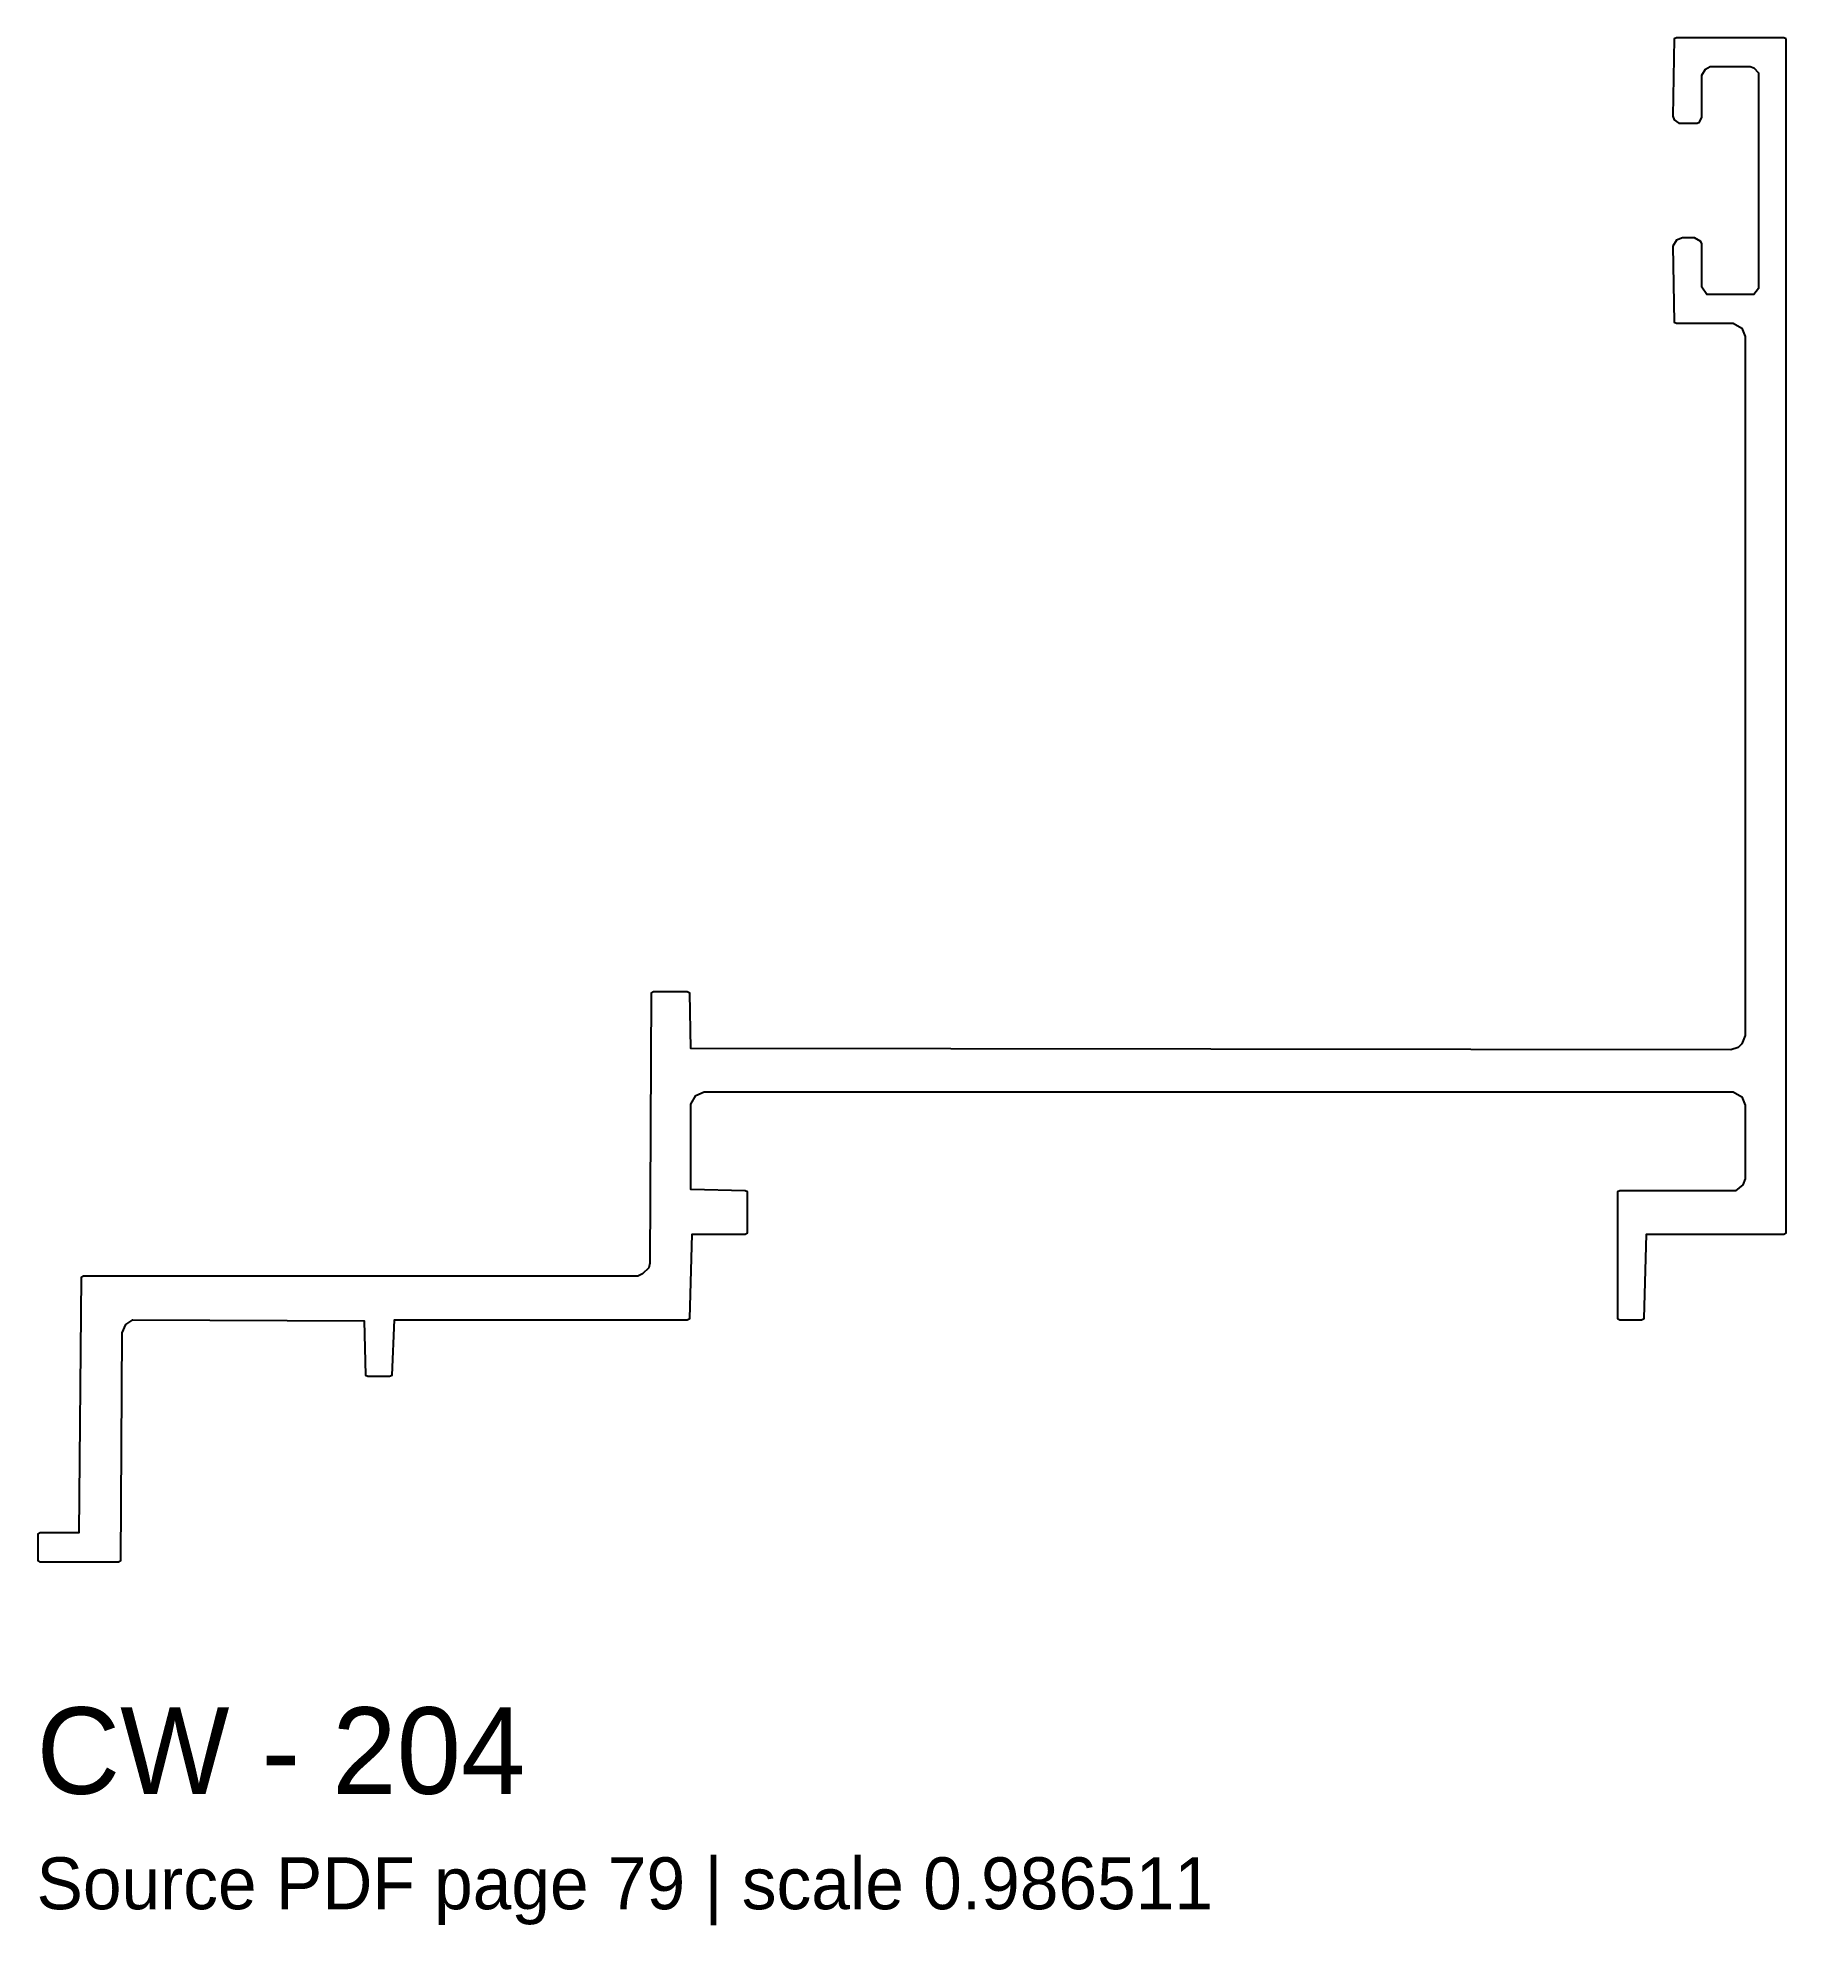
# Model space of a CAD drawing. Header units: millimetres. Extents: x 0 to 60.6, y -12.6 to 52.9.
import ezdxf

# ---------------------------------------------------------------- set-up
doc = ezdxf.new("R2010")
doc.units = ezdxf.units.MM
doc.layers.add('INFO', color=7, linetype='Continuous')
doc.layers.add('PROFILE', color=7, linetype='Continuous')

msp = doc.modelspace()

# ---------------------------------------------------------------- linework, layer by layer
at = {"layer": 'PROFILE'}
msp.add_lwpolyline([(60.639, 52.829), (60.555, 52.871), (56.838, 52.871), (56.755, 52.829), (56.713, 50.156), (56.755, 50.031), (56.922, 49.906), (57.548, 49.906), (57.632, 49.948), (57.715, 50.115), (57.715, 51.576), (57.841, 51.785), (58.008, 51.869), (59.386, 51.869), (59.511, 51.827), (59.678, 51.66), (59.678, 44.184), (59.511, 43.976), (57.883, 43.976), (57.715, 44.226), (57.715, 45.73), (57.674, 45.813), (57.465, 45.939), (57.047, 45.939), (56.838, 45.855), (56.713, 45.646), (56.755, 43.015), (56.838, 42.973), (58.801, 42.973), (59.094, 42.806), (59.219, 42.514), (59.219, 18.292), (59.094, 18), (58.968, 17.874), (58.718, 17.791), (22.677, 17.832), (22.635, 19.754), (22.552, 19.795), (21.382, 19.795), (21.299, 19.754), (21.257, 10.399), (21.215, 10.232), (21.006, 10.023), (20.839, 9.939), (1.629, 9.939), (1.545, 9.898), (1.462, 1.044), (0.125, 1.044), (0.042, 1.002), (0.042, 0.084), (0.125, 0.042), (2.84, 0.042), (2.923, 0.084), (2.965, 7.977), (3.09, 8.269), (3.341, 8.436), (11.359, 8.394), (11.401, 6.515), (11.485, 6.473), (12.236, 6.473), (12.32, 6.515), (12.403, 8.436), (22.552, 8.436), (22.635, 8.478), (22.719, 11.401), (24.556, 11.401), (24.64, 11.443), (24.64, 12.863), (24.556, 12.905), (22.677, 12.946), (22.677, 15.911), (22.844, 16.204), (23.136, 16.329), (58.801, 16.329), (59.094, 16.162), (59.219, 15.87), (59.219, 13.322), (59.135, 13.113), (58.885, 12.905), (54.876, 12.905), (54.792, 12.863), (54.792, 8.478), (54.876, 8.436), (55.627, 8.436), (55.711, 8.478), (55.794, 11.401), (60.555, 11.401), (60.639, 11.443)], close=True, dxfattribs=at)

# ---------------------------------------------------------------- texts
at = {"layer": 'INFO'}
for s, height, p in [('CW - 204', 3, (0, -8)), ('Source PDF page 79 | scale 0.986511', 1.8, (0, -12))]:
    msp.add_text(s, height=height, dxfattribs=at).set_placement(p)

doc.saveas('drawing.dxf')
